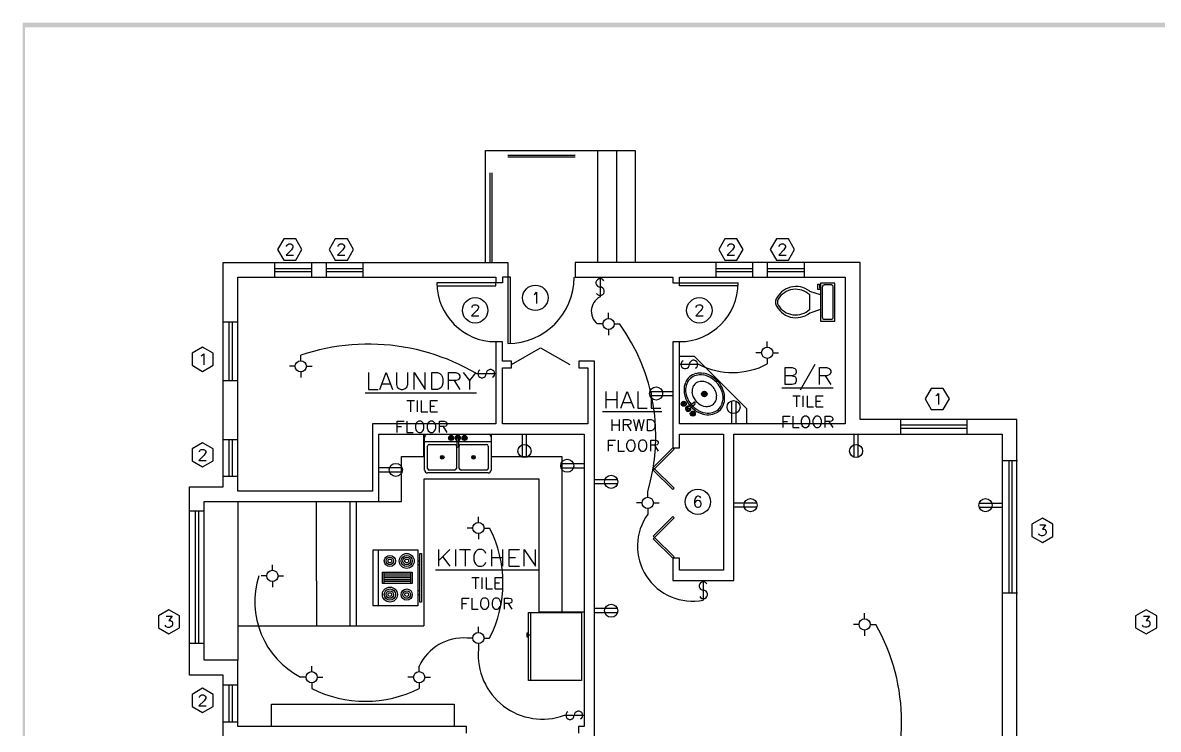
# Paper-space layout 'ISO A1' of a CAD drawing. Extents: x 0 to 817, y 0 to 553.
# Drawn here: x 0 to 308.7, y 360.5 to 552.6 of the extents above; entities that cross this region are included whole.
import ezdxf
from ezdxf.xclip import XClip

# ---------------------------------------------------------------- set-up
doc = ezdxf.new("R2010")
doc.units = 0
doc.header["$XCLIPFRAME"] = 0
for name, color, linetype in [('Appliances', 7, 'Continuous'), ('BDRTXT', 7, 'Continuous'), ('Cabinetry', 7, 'Continuous'), ('DB - Windows', 7, 'Continuous'), ('Deck', 7, 'Continuous'), ('Doors', 7, 'Continuous'), ('Lighting', 7, 'Continuous'), ('Power', 7, 'Continuous'), ('Stairs', 7, 'Continuous'), ('Text', 7, 'Continuous'), ('Walls', 7, 'Continuous')]:
    doc.layers.add(name, color=color, linetype=linetype)

# ---------------------------------------------------------------- blocks, each defined once
blk = doc.blocks.new('Viewport4')
at = {"color": 18, "linetype": 'Continuous', "lineweight": 25, "true_color": 0x000000}
blk.add_line((152.59, 361.22), (152.59, 361.22), dxfattribs=at)
at = {"layer": 'Appliances', "color": 6, "linetype": 'Continuous', "lineweight": 25, "true_color": 0xff00ff}
for p, q in [((170.46, 452.36), (176.72, 452.36)), ((170.46, 451.22), (176.72, 451.22)), ((192.66, 449.76), (192.66, 443.52)), ((193.81, 449.76), (193.81, 443.52)), ((135.83, 434.46), (135.83, 440.72)), ((136.97, 434.46), (136.97, 440.72)), ((225.96, 434.46), (225.96, 440.72)), ((227.1, 434.46), (227.1, 440.72)), ((146.33, 432.72), (152.59, 432.72)), ((103.08, 431.58), (96.84, 431.58)), ((103.08, 430.44), (96.84, 430.44)), ((146.33, 431.58), (152.59, 431.58)), ((161.63, 428.34), (155.39, 428.34)), ((161.63, 427.2), (155.39, 427.2)), ((199.52, 421.99), (193.28, 421.99)), ((199.52, 420.85), (193.28, 420.85)), ((260, 421.99), (266.26, 421.99)), ((260, 420.85), (266.26, 420.85)), ((161.63, 393.29), (155.39, 393.29)), ((161.63, 392.14), (155.39, 392.14))]:
    blk.add_line(p, q, dxfattribs=at)
for centre in [(172.15, 451.79), (193.23, 448.09), (136.4, 436.15), (226.53, 436.15), (101.41, 431.01), (148.02, 432.15), (159.96, 427.77), (197.85, 421.42), (261.69, 421.42), (159.96, 392.72)]:
    blk.add_circle(centre, 1.78, dxfattribs=at)
at = {"layer": 'BDRTXT', "color": 163, "linetype": 'Continuous', "lineweight": 25, "true_color": 0x5c8ab8}
for points in [[(112.59, 481.11), (128.59, 481.11), (128.59, 481.87), (112.59, 481.87)], [(132.63, 465.4), (132.63, 483.4), (131.89, 483.4), (131.89, 465.38)], [(194.48, 481.11), (178.5, 481.11), (178.5, 481.87), (194.5, 481.87)], [(177.08, 436.64), (171.77, 431.35), (171.41, 431.71), (176.72, 437), (177.08, 436.64)], [(177.08, 426.03), (176.72, 425.69), (171.41, 430.99), (171.77, 431.35), (177.08, 426.03)], [(177.08, 417.97), (171.77, 412.65), (171.41, 413.01), (176.72, 418.31), (177.08, 417.97)], [(177.08, 407.36), (176.72, 407), (171.41, 412.3), (171.77, 412.65), (177.08, 407.36)]]:
    blk.add_lwpolyline(points, dxfattribs=at)
at = {"layer": 'BDRTXT', "color": 18, "linetype": 'Continuous', "lineweight": 25, "true_color": 0x000000}
for points in [[(138.98, 478.74), (139.28, 478.87), (139.7, 479.31), (139.7, 476.3)], [(122.13, 475.2), (122.13, 475.33), (122.28, 475.63), (122.41, 475.78), (122.71, 475.9), (123.28, 475.9), (123.55, 475.78), (123.7, 475.63), (123.85, 475.33), (123.85, 475.06), (123.7, 474.76), (123.43, 474.34), (121.99, 472.92), (124, 472.92)], [(183.07, 475.2), (183.07, 475.33), (183.22, 475.63), (183.35, 475.78), (183.65, 475.9), (184.22, 475.9), (184.49, 475.78), (184.64, 475.63), (184.79, 475.33), (184.79, 475.06), (184.64, 474.76), (184.37, 474.34), (182.93, 472.92), (184.94, 472.92)], [(184.3, 423.43), (184.18, 423.73), (183.73, 423.85), (183.46, 423.85), (183.03, 423.73), (182.74, 423.28), (182.59, 422.58), (182.59, 421.86), (182.74, 421.29), (183.03, 420.99), (183.46, 420.87), (183.6, 420.87), (184.03, 420.99), (184.3, 421.29), (184.45, 421.71), (184.45, 421.86), (184.3, 422.29), (184.03, 422.58), (183.6, 422.71), (183.46, 422.71), (183.03, 422.58), (182.74, 422.29), (182.59, 421.86)]]:
    blk.add_lwpolyline(points, dxfattribs=at)
at = {"layer": 'BDRTXT', "color": 163, "linetype": 'Continuous', "lineweight": 25, "true_color": 0x5c8ab8}
for centre in [(139.34, 477.81), (122.98, 474.4), (183.92, 474.4), (183.52, 422.35)]:
    blk.add_circle(centre, 3.45, dxfattribs=at)
for centre, radius, start, end in [((128.59, 481.87), 15.98, 180, 270), ((131.89, 483.4), 17.99, 270, 0), ((178.5, 481.87), 15.98, 270, 0)]:
    blk.add_arc(centre, radius, start, end, dxfattribs=at)
at = {"layer": 'Cabinetry', "color": 93, "linetype": 'Continuous', "lineweight": 25, "true_color": 0x5cb85c}
for p, q in [((58.46, 422.43), (58.46, 379.25)), ((79.82, 400.84), (79.82, 422.43)), ((88.97, 388.65), (88.97, 422.43)), ((90.74, 388.65), (90.74, 422.43)), ((79.82, 400.84), (79.82, 388.65)), ((140.4, 392.46), (140.4, 397.03)), ((140.4, 392.46), (152.59, 392.46)), ((88.97, 388.65), (90.74, 388.65)), ((90.74, 388.65), (109.03, 388.65))]:
    blk.add_line(p, q, dxfattribs=at)
for points in [[(196.79, 443.52), (196.79, 447.58), (182.57, 461.81), (178.5, 461.81)], [(96.84, 422.43), (102.94, 422.43), (102.94, 434.63), (109.03, 434.63), (109.03, 440.72)], [(127.32, 440.72), (127.32, 434.63), (146.5, 434.63), (146.5, 392.46)], [(140.4, 392.46), (140.4, 428.53), (109.03, 428.53), (109.03, 388.65)], [(58.46, 388.65), (79.82, 388.65), (88.97, 388.65)]]:
    blk.add_lwpolyline(points, dxfattribs=at)
at = {"layer": 'DB - Windows', "color": 1, "linetype": 'Continuous', "lineweight": 25, "true_color": 0xff0000}
for p, q in [((156.95, 483.4), (156.95, 478.06)), ((159.24, 472.22), (159.24, 473.74)), ((157.72, 470.7), (156.19, 470.7)), ((160.76, 470.7), (162.29, 470.7)), ((159.24, 469.17), (159.24, 467.65)), ((202.36, 464.39), (202.36, 465.91)), ((75.59, 460.7), (75.59, 462.23)), ((200.83, 462.86), (199.31, 462.86)), ((202.36, 461.34), (202.36, 459.82)), ((203.88, 462.86), (205.41, 462.86)), ((74.06, 459.18), (72.54, 459.18)), ((75.59, 457.66), (75.59, 456.13)), ((77.11, 459.18), (78.64, 459.18)), ((123.34, 457.19), (128.67, 457.19)), ((183.88, 459.69), (178.54, 459.69)), ((169.91, 423.58), (169.91, 425.1)), ((168.38, 422.05), (166.86, 422.05)), ((169.91, 420.53), (169.91, 419.01)), ((171.43, 422.05), (172.96, 422.05)), ((123.87, 416.74), (123.87, 418.26)), ((122.35, 415.22), (120.82, 415.22)), ((123.87, 413.69), (123.87, 412.17)), ((125.39, 415.22), (126.92, 415.22)), ((67.88, 403.72), (67.88, 405.25)), ((66.36, 402.2), (64.83, 402.2)), ((69.41, 402.2), (70.93, 402.2)), ((67.88, 400.67), (67.88, 399.15)), ((185, 400.97), (185, 395.64)), ((228.84, 390.51), (228.84, 392.04)), ((227.31, 388.99), (225.79, 388.99)), ((230.36, 388.99), (231.89, 388.99)), ((123.87, 386.83), (123.87, 388.36)), ((228.84, 387.47), (228.84, 385.94)), ((122.35, 385.31), (120.82, 385.31)), ((123.87, 383.78), (123.87, 382.26)), ((125.39, 385.31), (126.92, 385.31)), ((78.55, 376.16), (78.55, 377.69)), ((107.76, 376.16), (107.76, 377.69)), ((77.03, 374.64), (75.5, 374.64)), ((80.08, 374.64), (81.6, 374.64)), ((106.24, 374.64), (104.71, 374.64)), ((109.29, 374.64), (110.81, 374.64)), ((78.55, 373.11), (78.55, 371.59)), ((107.76, 373.11), (107.76, 371.59)), ((147.26, 364.29), (152.59, 364.29))]:
    blk.add_line(p, q, dxfattribs=at)
for points in [[(156.95, 478.06), (156.45, 477.77), (156, 477.38), (155.6, 476.96), (155.24, 476.5), (154.96, 475.99), (154.75, 475.44), (154.63, 474.87), (154.56, 474.29), (154.58, 473.7), (154.67, 473.13), (154.84, 472.58), (155.07, 472.03), (155.39, 471.54), (155.77, 471.1), (156.19, 470.7)], [(123.34, 457.19), (121.82, 458.06), (120.25, 458.88), (118.66, 459.67), (117.05, 460.39), (115.42, 461.09), (113.77, 461.7), (112.1, 462.29), (110.41, 462.82), (108.71, 463.29), (107, 463.73), (105.26, 464.09), (103.53, 464.41), (101.77, 464.68), (100.01, 464.9), (98.26, 465.04), (96.5, 465.15), (94.72, 465.21), (92.97, 465.21), (91.19, 465.15), (89.43, 465.04), (87.67, 464.87), (85.92, 464.66), (84.16, 464.39), (82.42, 464.05), (80.71, 463.69), (79, 463.24), (77.28, 462.76), (75.61, 462.23)]]:
    blk.add_lwpolyline(points, dxfattribs=at)
for centre in [(159.24, 470.7), (202.36, 462.86), (75.59, 459.18), (169.91, 422.05), (123.87, 415.22), (67.88, 402.2), (228.84, 388.99), (123.87, 385.31), (78.55, 374.64), (107.76, 374.64)]:
    blk.add_circle(centre, 1.52, dxfattribs=at)
for centre, radius, start, end in [((156.95, 481.87), 1.14, 30.0037, 270), ((156.95, 479.59), 1.14, 209.9982, 90), ((119.81, 440.15), 52.3, 343.2733, 35.7056), ((180.07, 459.69), 1.14, 119.9982, 0), ((182.35, 459.69), 1.14, 300.0037, 180), ((124.86, 457.19), 1.14, 119.9982, 0), ((127.15, 457.19), 1.14, 299.9982, 180), ((193, 477.55), 20.05, 242.9681, 297.8174), ((182.04, 410.28), 14.94, 144.3054, 281.4038), ((97.71, 400.27), 32.81, 332.8912, 27.1088), ((86.32, 395.21), 23.22, 162.4493, 242.265), ((185, 399.45), 1.14, 30.0037, 270), ((185, 397.16), 1.14, 209.9982, 90), ((185.3, 362.49), 53.6, 330.3644, 29.6356), ((119.85, 371.97), 13.36, 85.8417, 154.6875), ((141.29, 380.73), 17.48, 174.9408, 289.9567), ((93.16, 400.48), 32.36, 243.1824, 296.8176), ((148.78, 364.29), 1.14, 119.9982, 0), ((151.07, 364.29), 1.14, 299.9982, 180)]:
    blk.add_arc(centre, radius, start, end, dxfattribs=at)
at = {"layer": 'Deck', "color": 4, "linetype": 'Continuous', "lineweight": 25, "true_color": 0x00ffff}
for p, q in [((125.8, 487.4), (125.8, 517.88)), ((125.8, 517.88), (166.44, 517.88)), ((131.89, 516.61), (150.18, 516.61)), ((131.89, 516.1), (150.18, 516.1)), ((156.28, 517.88), (156.28, 487.4)), ((161.36, 517.88), (161.36, 487.4)), ((166.44, 517.88), (166.44, 487.4)), ((127.07, 487.4), (127.07, 511.78)), ((127.57, 487.4), (127.57, 511.78))]:
    blk.add_line(p, q, dxfattribs=at)
at = {"layer": 'Doors', "color": 5, "linetype": 'Continuous', "lineweight": 25, "true_color": 0x0000ff}
for p, q in [((68.48, 487.4), (68.48, 483.4)), ((68.48, 485.81), (78.47, 485.81)), ((68.48, 484.98), (78.47, 484.98)), ((78.47, 487.4), (78.47, 483.4)), ((82.47, 487.4), (82.47, 483.4)), ((82.47, 485.81), (92.48, 485.81)), ((82.47, 484.98), (92.48, 484.98)), ((92.48, 487.4), (92.48, 483.4)), ((188.37, 487.4), (188.37, 483.4)), ((188.37, 485.81), (198.38, 485.81)), ((188.37, 484.98), (198.38, 484.98)), ((198.38, 487.4), (198.38, 483.4)), ((202.38, 487.4), (202.38, 483.4)), ((202.38, 485.81), (212.37, 485.81)), ((202.38, 484.98), (212.37, 484.98)), ((212.37, 487.4), (212.37, 483.4)), ((58.46, 471.22), (54.48, 471.22)), ((56.05, 471.22), (56.05, 455.22)), ((56.9, 471.22), (56.9, 455.22)), ((58.46, 455.22), (54.48, 455.22)), ((238.7, 440.72), (238.7, 444.72)), ((256.71, 440.72), (256.71, 444.72)), ((256.71, 443.14), (238.7, 443.14)), ((256.71, 442.31), (238.7, 442.31)), ((58.46, 439.22), (54.48, 439.22)), ((56.05, 439.22), (56.05, 429.23)), ((56.9, 439.22), (56.9, 429.23)), ((270.43, 433.5), (266.43, 433.5)), ((268.02, 433.5), (268.02, 397.52)), ((268.84, 433.5), (268.84, 397.52)), ((58.46, 429.23), (54.48, 429.23)), ((49.32, 419.83), (45.34, 419.83)), ((46.91, 419.83), (46.91, 383.85)), ((47.75, 419.83), (47.75, 383.85)), ((270.43, 397.52), (266.43, 397.52)), ((49.32, 383.85), (45.34, 383.85)), ((58.46, 372.46), (54.48, 372.46)), ((56.05, 372.46), (56.05, 362.45)), ((56.9, 372.46), (56.9, 362.45)), ((58.46, 362.45), (54.48, 362.45))]:
    blk.add_line(p, q, dxfattribs=at)
for points in [[(70.95, 493.81), (69.3, 490.95), (70.95, 488.09), (74.25, 488.09), (75.91, 490.95), (74.25, 493.81), (70.95, 493.81)], [(84.94, 493.81), (83.29, 490.95), (84.94, 488.09), (88.25, 488.09), (89.9, 490.95), (88.25, 493.81), (84.94, 493.81)], [(190.84, 493.81), (189.19, 490.95), (190.84, 488.09), (194.14, 488.09), (195.8, 490.95), (194.14, 493.81), (190.84, 493.81)], [(204.86, 493.81), (203.2, 490.95), (204.86, 488.09), (208.16, 488.09), (209.79, 490.95), (208.16, 493.81), (204.86, 493.81)], [(51.73, 462.76), (48.87, 464.41), (46.02, 462.76), (46.02, 459.46), (48.87, 457.8), (51.73, 459.46), (51.73, 462.76)], [(250.24, 447.45), (251.89, 450.31), (250.24, 453.17), (246.94, 453.17), (245.28, 450.31), (246.94, 447.45), (250.24, 447.45)], [(51.73, 436.74), (48.87, 438.39), (46.02, 436.74), (46.02, 433.44), (48.87, 431.81), (51.73, 433.44), (51.73, 436.74)], [(280.04, 416.23), (277.18, 417.88), (274.33, 416.23), (274.33, 412.93), (277.18, 411.28), (280.04, 412.93), (280.04, 416.23)], [(42.59, 391.36), (39.73, 393.01), (36.87, 391.36), (36.87, 388.06), (39.73, 386.41), (42.59, 388.06), (42.59, 391.36)], [(51.73, 369.98), (48.87, 371.63), (46.02, 369.98), (46.02, 366.68), (48.87, 365.03), (51.73, 366.68), (51.73, 369.98)]]:
    blk.add_lwpolyline(points, dxfattribs=at)
at = {"layer": 'Doors', "color": 18, "linetype": 'Continuous', "lineweight": 25, "true_color": 0x000000}
for points in [[(71.74, 491.74), (71.74, 491.88), (71.88, 492.16), (72.03, 492.31), (72.31, 492.46), (72.88, 492.46), (73.17, 492.31), (73.32, 492.16), (73.45, 491.88), (73.45, 491.59), (73.32, 491.31), (73.03, 490.89), (71.61, 489.45), (73.6, 489.45)], [(85.75, 491.74), (85.75, 491.88), (85.88, 492.16), (86.02, 492.31), (86.32, 492.46), (86.89, 492.46), (87.17, 492.31), (87.31, 492.16), (87.46, 491.88), (87.46, 491.59), (87.31, 491.31), (87.02, 490.89), (85.6, 489.45), (87.59, 489.45)], [(191.65, 491.74), (191.65, 491.88), (191.77, 492.16), (191.92, 492.31), (192.22, 492.46), (192.79, 492.46), (193.07, 492.31), (193.21, 492.16), (193.36, 491.88), (193.36, 491.59), (193.21, 491.31), (192.92, 490.89), (191.5, 489.45), (193.49, 489.45)], [(205.64, 491.74), (205.64, 491.88), (205.79, 492.16), (205.93, 492.31), (206.21, 492.46), (206.78, 492.46), (207.08, 492.31), (207.2, 492.16), (207.35, 491.88), (207.35, 491.59), (207.2, 491.31), (206.93, 490.89), (205.49, 489.45), (207.5, 489.45)], [(48.54, 462.04), (48.81, 462.17), (49.23, 462.61), (49.23, 459.6)], [(248.23, 451.24), (248.52, 451.37), (248.95, 451.81), (248.95, 448.81)], [(48.03, 435.9), (48.03, 436.02), (48.18, 436.32), (48.3, 436.45), (48.6, 436.6), (49.17, 436.6), (49.45, 436.45), (49.59, 436.32), (49.74, 436.02), (49.74, 435.75), (49.59, 435.45), (49.32, 435.03), (47.88, 433.61), (49.89, 433.61)], [(276.46, 416.08), (278.03, 416.08), (277.18, 414.94), (277.61, 414.94), (277.9, 414.79), (278.03, 414.64), (278.18, 414.22), (278.18, 413.95), (278.03, 413.5), (277.75, 413.23), (277.33, 413.08), (276.89, 413.08), (276.46, 413.23), (276.32, 413.37), (276.19, 413.65)], [(39.03, 391.21), (40.6, 391.21), (39.73, 390.07), (40.18, 390.07), (40.45, 389.92), (40.6, 389.79), (40.75, 389.35), (40.75, 389.07), (40.6, 388.65), (40.3, 388.36), (39.88, 388.21), (39.46, 388.21), (39.03, 388.36), (38.88, 388.5), (38.74, 388.78)], [(48.03, 369.11), (48.03, 369.26), (48.18, 369.54), (48.3, 369.69), (48.6, 369.83), (49.17, 369.83), (49.45, 369.69), (49.59, 369.54), (49.74, 369.26), (49.74, 368.97), (49.59, 368.69), (49.32, 368.27), (47.88, 366.83), (49.89, 366.83)]]:
    blk.add_lwpolyline(points, dxfattribs=at)
at = {"layer": 'Lighting', "color": 1, "linetype": 'Continuous', "lineweight": 25, "true_color": 0xff0000}
for points in [[(132.84, 459.65), (140.76, 464.22), (148.68, 459.65)], [(67.63, 361.22), (67.63, 367.31), (117.29, 367.31), (117.29, 361.22)]]:
    blk.add_lwpolyline(points, dxfattribs=at)
at = {"layer": 'Power', "color": 3, "linetype": 'Continuous', "lineweight": 25, "true_color": 0x00ff00}
for p, q in [((216.12, 480.07), (216.12, 481.53)), ((216.86, 478.59), (213.91, 479.56)), ((213.91, 474.65), (213.91, 478.59)), ((216.86, 480.07), (216.12, 480.07)), ((217.34, 480.79), (217.34, 472.45)), ((219.8, 481.3), (217.85, 481.3)), ((220.31, 472.45), (220.31, 480.79)), ((216.86, 474.65), (213.91, 473.68)), ((217.85, 471.97), (219.8, 471.97)), ((184.92, 451.33), (185.64, 452.03)), ((185.61, 451.31), (184.94, 452.05)), ((179.45, 448.87), (179.35, 448.79)), ((179.45, 449.13), (179.37, 449.23)), ((179.54, 448.79), (179.43, 448.68)), ((179.54, 449.21), (179.45, 449.32)), ((179.79, 449.19), (179.9, 449.3)), ((179.79, 448.77), (179.88, 448.66)), ((179.88, 449.1), (179.98, 449.19)), ((179.88, 448.85), (179.96, 448.77)), ((182.4, 449.38), (181.04, 448.13)), ((181.4, 447.77), (182.74, 449)), ((181.93, 446.21), (181.83, 446.12)), ((181.93, 446.46), (181.85, 446.56)), ((182.02, 446.12), (181.91, 446.01)), ((182.02, 446.54), (181.93, 446.65)), ((182.27, 446.54), (182.38, 446.63)), ((182.27, 446.1), (182.35, 446.01)), ((182.35, 446.44), (182.46, 446.54)), ((182.35, 446.18), (182.44, 446.1)), ((109.24, 430.94), (109.24, 439.96)), ((109.24, 438.71), (127.32, 438.71)), ((110.01, 440.72), (126.56, 440.72)), ((116.23, 439.77), (116.08, 439.77)), ((116.23, 439.64), (116.08, 439.64)), ((116.4, 439.96), (116.4, 440.09)), ((116.4, 439.47), (116.4, 439.35)), ((116.53, 439.96), (116.53, 440.09)), ((116.53, 439.47), (116.53, 439.35)), ((116.69, 439.77), (116.84, 439.77)), ((116.69, 439.64), (116.84, 439.64)), ((118.03, 439.28), (118.03, 437.46)), ((118.54, 437.46), (118.54, 439.28)), ((119.85, 439.77), (119.72, 439.77)), ((119.87, 439.64), (119.72, 439.64)), ((120.04, 439.96), (120.04, 440.09)), ((120.04, 439.47), (120.04, 439.35)), ((120.17, 439.96), (120.17, 440.09)), ((120.17, 439.47), (120.17, 439.35)), ((120.34, 439.77), (120.48, 439.77)), ((120.34, 439.64), (120.48, 439.64)), ((127.32, 439.96), (127.32, 430.94)), ((110.01, 431.43), (110.01, 437.46)), ((110.51, 437.95), (117.39, 437.95)), ((117.9, 437.46), (117.9, 431.43)), ((118.66, 431.43), (118.66, 437.46)), ((119.15, 437.95), (126.05, 437.95)), ((126.56, 437.46), (126.56, 431.43)), ((126.56, 430.18), (110.01, 430.18)), ((117.39, 430.94), (110.51, 430.94)), ((126.05, 430.94), (119.15, 430.94)), ((96.75, 394.07), (96.75, 409.31)), ((107.42, 406.26), (107.93, 406.26)), ((107.93, 405.25), (107.42, 405.25)), ((98.28, 400.17), (98.28, 403.21)), ((105.39, 402.71), (98.28, 402.71)), ((98.28, 402.2), (105.39, 402.2)), ((105.39, 401.69), (98.28, 401.69)), ((105.39, 403.21), (105.39, 400.17)), ((98.28, 401.18), (105.39, 401.18)), ((105.39, 400.67), (98.28, 400.67)), ((107.93, 398.13), (107.42, 398.13)), ((107.42, 397.12), (107.93, 397.12)), ((138.03, 392.27), (138.03, 373.77)), ((138.03, 386.11), (136.99, 386.11))]:
    blk.add_line(p, q, dxfattribs=at)
for points in [[(216.12, 481.53), (216.62, 481.53), (216.62, 480.56), (216.86, 480.56)], [(216.86, 471.48), (220.79, 471.48), (220.79, 481.79), (216.86, 481.79), (216.86, 471.48)], [(182.95, 457.19), (182.48, 457.04), (182.06, 456.85), (181.64, 456.6), (181.25, 456.3)], [(186.93, 456.15), (186.31, 456.45), (185.66, 456.68), (185, 456.83)], [(187.18, 456.51), (186.52, 456.85), (185.83, 457.11), (185.11, 457.28)], [(183.03, 456.7), (182.61, 456.56), (182.21, 456.37), (181.85, 456.13), (181.49, 455.86)], [(183.79, 454.99), (183.43, 454.86), (183.1, 454.67), (182.78, 454.44)], [(186.38, 454.61), (185.97, 454.82), (185.53, 454.97), (185.11, 455.05)], [(187.5, 453.72), (187.16, 454.06), (186.76, 454.35), (186.36, 454.63)], [(188.66, 454.74), (188.13, 455.26), (187.56, 455.73), (186.93, 456.13)], [(189.06, 454.97), (188.49, 455.54), (187.88, 456.07), (187.2, 456.51)], [(179.75, 452.62), (179.81, 451.88), (179.98, 451.16), (180.22, 450.46)], [(180.17, 452.47), (180.26, 451.79), (180.41, 451.12), (180.66, 450.48)], [(181.91, 452.17), (181.97, 451.73), (182.08, 451.31), (182.23, 450.88)], [(182.25, 450.88), (182.48, 450.44), (182.74, 450.02), (183.05, 449.63), (183.39, 449.3), (183.79, 449), (184.2, 448.72), (184.6, 448.51), (185.04, 448.36), (185.47, 448.28)], [(188.64, 451.18), (188.58, 451.62), (188.47, 452.05), (188.32, 452.47)], [(188.41, 449.89), (188.54, 450.29), (188.6, 450.73), (188.62, 451.16)], [(190.38, 450.86), (190.29, 451.54), (190.14, 452.22), (189.89, 452.85)], [(190.06, 448.94), (190.25, 449.57), (190.36, 450.23), (190.38, 450.88)], [(190.42, 448.62), (190.59, 449.15), (190.72, 449.66), (190.78, 450.21), (190.8, 450.73), (190.74, 451.48), (190.57, 452.2), (190.33, 452.89)], [(180.2, 450.44), (180.56, 449.7), (180.98, 449.02), (181.49, 448.36), (182.06, 447.79), (182.67, 447.26), (183.35, 446.82)], [(180.66, 450.5), (181, 449.82), (181.4, 449.21), (181.89, 448.62), (182.42, 448.09), (182.99, 447.62), (183.62, 447.22)], [(186.78, 448.36), (187.14, 448.49), (187.48, 448.68), (187.79, 448.91)], [(183.37, 446.84), (184.03, 446.5), (184.73, 446.25), (185.45, 446.08)], [(183.62, 447.2), (184.24, 446.9), (184.89, 446.67), (185.55, 446.52)], [(187.54, 446.63), (187.96, 446.78), (188.37, 446.97), (188.73, 447.2), (189.09, 447.48)], [(187.6, 446.16), (188.07, 446.31), (188.49, 446.5), (188.92, 446.76), (189.3, 447.05)], [(107.42, 394.07), (95.23, 394.07), (95.23, 409.31), (107.42, 409.31), (107.42, 394.07)], [(108.44, 395.09), (107.93, 395.09), (107.93, 408.29), (108.44, 408.29), (108.44, 395.09)], [(105.9, 400.17), (97.77, 400.17), (97.77, 403.21), (105.9, 403.21), (105.9, 400.17)], [(137.52, 392.27), (151.9, 392.27), (151.9, 373.77), (137.52, 373.77), (137.52, 392.27)], [(137.52, 386.62), (136.99, 386.62), (136.99, 385.6), (137.52, 385.6)]]:
    blk.add_lwpolyline(points, dxfattribs=at)
for centre, radius in [((185.28, 451.67), 0.741), ((185.28, 451.67), 0.487), ((179.67, 449), 0.677), ((179.31, 448.64), 0.127), ((179.33, 449.36), 0.127), ((179.67, 449), 0.233), ((180.01, 448.62), 0.127), ((180.03, 449.34), 0.127), ((180.89, 447.67), 0.233), ((182.14, 446.33), 0.677), ((181.78, 445.99), 0.127), ((181.8, 446.69), 0.127), ((182.14, 446.33), 0.233), ((182.48, 445.95), 0.127), ((182.5, 446.67), 0.127), ((116.46, 439.71), 0.677), ((115.95, 439.71), 0.127), ((116.46, 439.71), 0.233), ((116.46, 440.21), 0.127), ((116.46, 439.22), 0.127), ((116.97, 439.71), 0.127), ((118.28, 439.71), 0.233), ((120.1, 439.71), 0.677), ((119.59, 439.71), 0.127), ((120.1, 439.71), 0.233), ((120.1, 440.21), 0.127), ((120.1, 439.22), 0.127), ((120.61, 439.71), 0.127), ((114.03, 434.46), 0.487), ((114.03, 434.46), 0.233), ((122.54, 434.46), 0.487), ((122.54, 434.46), 0.233), ((99.8, 406.26), 1.52), ((104.38, 406.26), 2.03), ((104.38, 406.26), 1.52), ((99.8, 406.26), 1.02), ((99.8, 406.26), 0.508), ((104.38, 406.26), 1.02), ((104.38, 406.26), 0.508), ((99.8, 397.12), 2.03), ((99.8, 397.12), 1.52), ((104.38, 397.12), 1.52), ((99.8, 397.12), 1.02), ((99.8, 397.12), 0.508), ((104.38, 397.12), 1.02), ((104.38, 397.12), 0.508)]:
    blk.add_circle(centre, radius, dxfattribs=at)
for centre, radius, start, end in [((210.19, 474.91), 5.97, 51.4709, 157.9724), ((210.08, 474.57), 5.55, 46.3678, 148.9471), ((217.79, 480.86), 0.423, 81.8701, 188.1299), ((219.86, 480.86), 0.423, 351.8756, 98.1299), ((206.55, 476.62), 1.95, 164.8608, 195.1392), ((210.19, 478.36), 5.97, 202.0276, 308.5291), ((207.1, 476.62), 1.95, 155.7312, 204.2688), ((210.08, 478.7), 5.55, 211.0529, 313.6322), ((217.79, 472.39), 0.423, 171.8701, 278.1299), ((219.86, 472.39), 0.423, 261.8701, 8.1299), ((184.24, 452.13), 5.21, 80.3595, 104.2163), ((184.26, 452.09), 4.78, 81.123, 105.0293), ((184.96, 452.77), 5.21, 157.89, 181.7468), ((183.96, 453.19), 4.13, 131.0504, 157.8845), ((184.96, 452.72), 4.78, 159.1534, 183.0597), ((184.01, 453.08), 3.75, 132.0886, 159.1479), ((184.45, 452.6), 2.48, 132.2534, 159.2358), ((184.62, 451.94), 3.13, 81.3867, 105.271), ((183.52, 450.08), 6.94, 23.5217, 42.0886), ((183.43, 450.06), 7.47, 22.3187, 41.0504), ((185.06, 452.36), 3.13, 159.2413, 183.1311), ((184.13, 450.65), 4.55, 23.6316, 42.2534), ((179.67, 449), 0.487, 149.1339, 206.8066), ((179.67, 449), 0.487, 239.0186, 296.9824), ((179.67, 449), 0.487, 58.1342, 117.1033), ((179.67, 449), 0.487, 329.3372, 26.9769), ((180.89, 447.67), 0.741, 62.5452, 23.2581), ((180.89, 447.67), 0.487, 73.2404, 12.6508), ((182.57, 449.19), 0.233, 312.8961, 132.8961), ((185.93, 451.41), 3.13, 261.3867, 285.271), ((186.12, 450.76), 2.48, 312.2534, 339.2358), ((186.57, 450.25), 3.75, 312.0886, 339.1479), ((186.59, 450.16), 4.13, 311.0504, 337.8845), ((182.14, 446.33), 0.487, 149.3427, 206.9824), ((182.14, 446.33), 0.487, 238.1342, 297.1033), ((182.14, 446.33), 0.487, 59.0186, 116.9824), ((182.14, 446.33), 0.487, 329.1284, 26.8011), ((186.33, 451.22), 5.21, 260.3595, 284.2163), ((186.29, 451.26), 4.78, 261.123, 285.0293), ((110.01, 439.96), 0.741, 90, 180), ((116.46, 439.71), 0.487, 105.238, 164.2072), ((116.46, 439.71), 0.487, 196.2323, 253.905), ((116.46, 439.71), 0.487, 16.4465, 74.0863), ((116.46, 439.71), 0.487, 286.1224, 344.0863), ((118.28, 439.71), 0.741, 289.649, 250.3619), ((118.28, 439.71), 0.487, 300.3442, 239.7546), ((120.1, 439.71), 0.487, 106.1224, 164.0863), ((120.1, 439.71), 0.487, 196.441, 254.0808), ((120.1, 439.71), 0.487, 285.238, 344.2072), ((120.1, 439.71), 0.487, 16.2378, 73.9105), ((126.56, 439.96), 0.741, 0.0055, 90), ((110.51, 437.46), 0.487, 90, 180), ((117.39, 437.46), 0.487, 0.0055, 90), ((118.28, 437.46), 0.233, 180, 0), ((119.15, 437.46), 0.487, 90, 180), ((126.05, 437.46), 0.487, 0.0055, 90), ((110.01, 430.94), 0.741, 180, 270), ((110.51, 431.43), 0.487, 180, 270), ((117.39, 431.43), 0.487, 270, 0), ((119.15, 431.43), 0.487, 180, 270), ((126.05, 431.43), 0.487, 270, 0), ((126.56, 430.94), 0.741, 270, 0)]:
    blk.add_arc(centre, radius, start, end, dxfattribs=at)
at = {"layer": 'Text', "color": 18, "linetype": 'Continuous', "lineweight": 25, "true_color": 0x000000}
for p, q in [((123.15, 457.47), (121.41, 455.29)), ((215.29, 459.69), (211.37, 452.72)), ((97.69, 454.42), (99.87, 454.42)), ((117.29, 455.29), (118.81, 452.89)), ((218.11, 456.64), (219.63, 454.25)), ((93.11, 451.98), (123.38, 451.98)), ((158.46, 452.34), (158.46, 447.77)), ((161.51, 452.34), (161.51, 447.77)), ((206.36, 453.34), (220.29, 453.34)), ((209.3, 451.2), (211.33, 451.2)), ((210.32, 451.2), (210.32, 448.15)), ((212.05, 451.2), (212.05, 448.15)), ((104.44, 449.85), (106.47, 449.85)), ((105.45, 449.85), (105.45, 446.8)), ((107.19, 449.85), (107.19, 446.8)), ((110.83, 448.39), (111.97, 448.39)), ((158.46, 450.16), (161.51, 450.16)), ((163.24, 449.3), (165.42, 449.3)), ((215.69, 449.74), (216.84, 449.74)), ((215.69, 448.15), (217.58, 448.15)), ((110.83, 446.8), (112.71, 446.8)), ((157.59, 446.86), (173.7, 446.86)), ((160.09, 444.72), (160.09, 441.68)), ((162.12, 444.72), (162.12, 441.68)), ((101.81, 442.8), (102.98, 442.8)), ((114.3, 442.8), (115.32, 441.21)), ((160.09, 443.28), (162.12, 443.28)), ((164.3, 443.28), (165.32, 441.68)), ((206.68, 444.15), (207.84, 444.15)), ((219.16, 444.15), (220.18, 442.56)), ((159.22, 437.7), (160.38, 437.7)), ((171.71, 437.7), (172.72, 436.09)), ((113.05, 409.37), (113.05, 404.8)), ((116.1, 409.37), (113.05, 406.33)), ((117.63, 409.37), (117.63, 404.8)), ((118.71, 409.37), (121.75, 409.37)), ((120.23, 409.37), (120.23, 404.8)), ((127.4, 409.37), (127.4, 404.8)), ((130.45, 409.37), (130.45, 404.8)), ((114.13, 407.43), (116.1, 404.8)), ((127.4, 407.19), (130.45, 407.19)), ((132.21, 407.19), (133.95, 407.19)), ((132.21, 404.8), (135.03, 404.8)), ((112.16, 403.89), (140.25, 403.89)), ((122.07, 401.75), (124.1, 401.75)), ((123.09, 401.75), (123.09, 398.71)), ((124.84, 401.75), (124.84, 398.71)), ((128.46, 400.31), (129.63, 400.31)), ((128.46, 398.71), (130.35, 398.71)), ((119.47, 394.73), (120.63, 394.73)), ((131.96, 394.73), (132.97, 393.12))]:
    blk.add_line(p, q, dxfattribs=at)
for points in [[(93.98, 457.47), (93.98, 452.89), (96.61, 452.89)], [(97.03, 452.89), (98.77, 457.47), (100.52, 452.89)], [(101.6, 457.47), (101.6, 454.21), (101.81, 453.55), (102.26, 453.11), (102.91, 452.89), (103.34, 452.89), (103.99, 453.11), (104.44, 453.55), (104.65, 454.21), (104.65, 457.47)], [(106.39, 452.89), (106.39, 457.47), (109.43, 452.89), (109.43, 457.47)], [(111.19, 452.89), (111.19, 457.47), (112.71, 457.47), (113.37, 457.25), (113.79, 456.81), (114.01, 456.37), (114.24, 455.73), (114.24, 454.63), (114.01, 453.97), (113.79, 453.55), (113.37, 453.11), (112.71, 452.89), (111.19, 452.89)], [(115.76, 452.89), (115.76, 457.47), (117.71, 457.47), (118.37, 457.25), (118.58, 457.02), (118.81, 456.6), (118.81, 456.15), (118.58, 455.73), (118.37, 455.5), (117.71, 455.29), (115.76, 455.29)], [(119.68, 457.47), (121.41, 455.29), (121.41, 452.89)], [(209.19, 456.64), (209.85, 456.43), (210.06, 456.2), (210.27, 455.77), (210.27, 455.12), (210.06, 454.67), (209.85, 454.46), (209.19, 454.25), (207.23, 454.25), (207.23, 458.82), (209.19, 458.82), (209.85, 458.59), (210.06, 458.38), (210.27, 457.95), (210.27, 457.51), (210.06, 457.06), (209.85, 456.85), (209.19, 456.64), (207.23, 456.64)], [(216.58, 454.25), (216.58, 458.82), (218.55, 458.82), (219.21, 458.59), (219.42, 458.38), (219.63, 457.95), (219.63, 457.51), (219.42, 457.06), (219.21, 456.85), (218.55, 456.64), (216.58, 456.64)], [(162.58, 447.77), (164.34, 452.34), (166.08, 447.77)], [(167.16, 452.34), (167.16, 447.77), (169.78, 447.77)], [(170.86, 452.34), (170.86, 447.77), (173.49, 447.77)], [(213.22, 451.2), (213.22, 448.15), (214.95, 448.15)], [(215.69, 448.15), (215.69, 451.2), (217.58, 451.2)], [(108.35, 449.85), (108.35, 446.8), (110.09, 446.8)], [(110.83, 446.8), (110.83, 449.85), (112.71, 449.85)], [(163.28, 441.68), (163.28, 444.72), (164.6, 444.72), (165.02, 444.58), (165.17, 444.45), (165.32, 444.15), (165.32, 443.86), (165.17, 443.56), (165.02, 443.43), (164.6, 443.28), (163.28, 443.28)], [(166.03, 444.72), (166.78, 441.68), (167.5, 444.72), (168.22, 441.68), (168.93, 444.72)], [(169.82, 441.68), (169.82, 444.72), (170.84, 444.72), (171.26, 444.58), (171.56, 444.3), (171.71, 444), (171.86, 443.56), (171.86, 442.84), (171.71, 442.42), (171.56, 442.12), (171.26, 441.82), (170.84, 441.68), (169.82, 441.68)], [(206.68, 442.56), (206.68, 445.61), (208.58, 445.61)], [(209.3, 445.61), (209.3, 442.56), (211.04, 442.56)], [(212.5, 445.61), (212.2, 445.46), (211.9, 445.17), (211.76, 444.87), (211.63, 444.45), (211.63, 443.73), (211.76, 443.28), (211.9, 442.99), (212.2, 442.71), (212.5, 442.56), (213.07, 442.56), (213.36, 442.71), (213.66, 442.99), (213.79, 443.28), (213.94, 443.73), (213.94, 444.45), (213.79, 444.87), (213.66, 445.17), (213.36, 445.46), (213.07, 445.61), (212.5, 445.61)], [(215.69, 445.61), (215.4, 445.46), (215.1, 445.17), (214.95, 444.87), (214.8, 444.45), (214.8, 443.73), (214.95, 443.28), (215.1, 442.99), (215.4, 442.71), (215.69, 442.56), (216.26, 442.56), (216.56, 442.71), (216.84, 442.99), (216.98, 443.28), (217.13, 443.73), (217.13, 444.45), (216.98, 444.87), (216.84, 445.17), (216.56, 445.46), (216.26, 445.61), (215.69, 445.61)], [(218.15, 442.56), (218.15, 445.61), (219.46, 445.61), (219.88, 445.46), (220.03, 445.32), (220.18, 445.02), (220.18, 444.74), (220.03, 444.45), (219.88, 444.3), (219.46, 444.15), (218.15, 444.15)], [(101.81, 441.21), (101.81, 444.26), (103.72, 444.26)], [(104.44, 444.26), (104.44, 441.21), (106.17, 441.21)], [(107.63, 444.26), (107.34, 444.11), (107.04, 443.81), (106.89, 443.54), (106.77, 443.09), (106.77, 442.37), (106.89, 441.93), (107.04, 441.63), (107.34, 441.36), (107.63, 441.21), (108.21, 441.21), (108.5, 441.36), (108.8, 441.63), (108.93, 441.93), (109.07, 442.37), (109.07, 443.09), (108.93, 443.54), (108.8, 443.81), (108.5, 444.11), (108.21, 444.26), (107.63, 444.26)], [(110.83, 444.26), (110.53, 444.11), (110.24, 443.81), (110.09, 443.54), (109.94, 443.09), (109.94, 442.37), (110.09, 441.93), (110.24, 441.63), (110.53, 441.36), (110.83, 441.21), (111.4, 441.21), (111.7, 441.36), (111.97, 441.63), (112.12, 441.93), (112.27, 442.37), (112.27, 443.09), (112.12, 443.54), (111.97, 443.81), (111.7, 444.11), (111.4, 444.26), (110.83, 444.26)], [(113.29, 441.21), (113.29, 444.26), (114.6, 444.26), (115.02, 444.11), (115.17, 443.96), (115.32, 443.66), (115.32, 443.39), (115.17, 443.09), (115.02, 442.95), (114.6, 442.8), (113.29, 442.8)], [(159.22, 436.09), (159.22, 439.14), (161.1, 439.14)], [(161.82, 439.14), (161.82, 436.09), (163.58, 436.09)], [(165.02, 439.14), (164.74, 438.99), (164.45, 438.71), (164.3, 438.42), (164.15, 437.97), (164.15, 437.25), (164.3, 436.83), (164.45, 436.53), (164.74, 436.24), (165.02, 436.09), (165.61, 436.09), (165.89, 436.24), (166.18, 436.53), (166.33, 436.83), (166.48, 437.25), (166.48, 437.97), (166.33, 438.42), (166.18, 438.71), (165.89, 438.99), (165.61, 439.14), (165.02, 439.14)], [(168.22, 439.14), (167.92, 438.99), (167.64, 438.71), (167.5, 438.42), (167.35, 437.97), (167.35, 437.25), (167.5, 436.83), (167.64, 436.53), (167.92, 436.24), (168.22, 436.09), (168.81, 436.09), (169.08, 436.24), (169.38, 436.53), (169.53, 436.83), (169.68, 437.25), (169.68, 437.97), (169.53, 438.42), (169.38, 438.71), (169.08, 438.99), (168.81, 439.14), (168.22, 439.14)], [(170.69, 436.09), (170.69, 439.14), (171.98, 439.14), (172.43, 438.99), (172.58, 438.86), (172.72, 438.56), (172.72, 438.27), (172.58, 437.97), (172.43, 437.84), (171.98, 437.7), (170.69, 437.7)], [(125.88, 408.29), (125.67, 408.72), (125.25, 409.16), (124.8, 409.37), (123.93, 409.37), (123.49, 409.16), (123.07, 408.72), (122.83, 408.29), (122.62, 407.64), (122.62, 406.56), (122.83, 405.9), (123.07, 405.46), (123.49, 405.03), (123.93, 404.8), (124.8, 404.8), (125.25, 405.03), (125.67, 405.46), (125.88, 405.9)], [(132.21, 404.8), (132.21, 409.37), (135.03, 409.37)], [(136.34, 404.8), (136.34, 409.37), (139.39, 404.8), (139.39, 409.37)], [(126.01, 401.75), (126.01, 398.71), (127.74, 398.71)], [(128.46, 398.71), (128.46, 401.75), (130.35, 401.75)], [(119.47, 393.12), (119.47, 396.17), (121.35, 396.17)], [(122.07, 396.17), (122.07, 393.12), (123.83, 393.12)], [(125.27, 396.17), (124.99, 396.02), (124.7, 395.74), (124.55, 395.45), (124.4, 395), (124.4, 394.28), (124.55, 393.86), (124.7, 393.56), (124.99, 393.27), (125.27, 393.12), (125.86, 393.12), (126.13, 393.27), (126.43, 393.56), (126.58, 393.86), (126.73, 394.28), (126.73, 395), (126.58, 395.45), (126.43, 395.74), (126.13, 396.02), (125.86, 396.17), (125.27, 396.17)], [(128.46, 396.17), (128.17, 396.02), (127.89, 395.74), (127.74, 395.45), (127.6, 395), (127.6, 394.28), (127.74, 393.86), (127.89, 393.56), (128.17, 393.27), (128.46, 393.12), (129.06, 393.12), (129.33, 393.27), (129.63, 393.56), (129.78, 393.86), (129.92, 394.28), (129.92, 395), (129.78, 395.45), (129.63, 395.74), (129.33, 396.02), (129.06, 396.17), (128.46, 396.17)], [(130.94, 393.12), (130.94, 396.17), (132.23, 396.17), (132.68, 396.02), (132.82, 395.89), (132.97, 395.59), (132.97, 395.3), (132.82, 395), (132.68, 394.87), (132.23, 394.73), (130.94, 394.73)]]:
    blk.add_lwpolyline(points, dxfattribs=at)
at = {"layer": 'Walls', "color": 18, "linetype": 'Continuous', "lineweight": 25, "true_color": 0x000000}
blk.add_line((178.5, 440.72), (190.48, 440.72), dxfattribs=at)
for points in [[(54.48, 310.61), (54.48, 375.25), (45.34, 375.25), (45.34, 426.43), (54.48, 426.43), (54.48, 487.4), (131.89, 487.4), (131.89, 483.4), (130.37, 483.4), (130.37, 481.87), (128.59, 481.87)], [(190.48, 440.72), (190.48, 403.76), (178.5, 403.76), (178.5, 407), (176.72, 407), (176.72, 400.97), (193.28, 400.97), (193.28, 440.72), (266.26, 440.72), (266.26, 284.51)], [(270.26, 241.14), (270.26, 444.72), (227.59, 444.72), (227.59, 487.4), (150.18, 487.4), (150.18, 483.4), (176.72, 483.4), (176.72, 481.87), (178.5, 481.87)], [(120.59, 359.44), (120.59, 361.22), (58.46, 361.22), (58.46, 379.25), (49.32, 379.25), (49.32, 422.43), (96.84, 422.43), (96.84, 440.72), (152.59, 440.72), (152.59, 361.22), (151.07, 361.22), (151.07, 359.44)], [(155.39, 355.25), (155.39, 460.54), (151.13, 460.54), (151.13, 458.76), (153.61, 458.76), (153.61, 443.52), (130.37, 443.52), (130.37, 458.76), (132.84, 458.76), (132.84, 460.54), (130.37, 460.54), (130.37, 465.87), (128.59, 465.87), (128.59, 443.52), (95.06, 443.52), (95.06, 425.23), (58.46, 425.23), (58.46, 483.4), (128.59, 483.4), (128.59, 481.87)], [(178.5, 481.87), (178.5, 483.4), (223.59, 483.4), (223.59, 443.52), (178.5, 443.52), (178.5, 465.87), (176.72, 465.87), (176.72, 437), (178.5, 437), (178.5, 440.72)]]:
    blk.add_lwpolyline(points, dxfattribs=at)
blk = doc.blocks.new('Viewport5')
at = {"layer": 'Doors', "color": 5, "linetype": 'Continuous', "lineweight": 25, "true_color": 0x0000ff}
blk.add_lwpolyline([(308.24, 391.38), (305.38, 393.01), (302.52, 391.38), (302.52, 388.08), (305.38, 386.43), (308.24, 388.08), (308.24, 391.38)], dxfattribs=at)
at = {"layer": 'Doors', "color": 18, "linetype": 'Continuous', "lineweight": 25, "true_color": 0x000000}
blk.add_lwpolyline([(304.66, 391.21), (306.25, 391.21), (305.38, 390.07), (305.8, 390.07), (306.1, 389.94), (306.25, 389.79), (306.37, 389.37), (306.37, 389.07), (306.25, 388.65), (305.95, 388.36), (305.53, 388.23), (305.1, 388.23), (304.66, 388.36), (304.53, 388.5), (304.38, 388.8)], dxfattribs=at)
blk = doc.blocks.new('Viewport6')
at = {"linetype": 'Continuous', "lineweight": 25, "true_color": 0x000000}
for points in [[(0, 552.61), (764.45, 552.61), (764.45, 551.38), (0, 551.38)], [(0.59, 0), (0, 0), (0, 552), (0.59, 552)]]:
    blk.add_hatch(color=18, dxfattribs=at).paths.add_polyline_path(points)

psp = doc.layouts.new('ISO A1')

# ---------------------------------------------------------------- block references
at = {"layer": 'Stairs', "color": 7, "linetype": 'Continuous', "lineweight": 25}
ref = psp.add_blockref('Viewport5', (0, 0), dxfattribs=at)
XClip(ref).set_block_clipping_path([(301.4833112052, 223.9068756963), (505.2803567914, 455.83612858)])
at = {"layer": 'Text', "color": 7, "linetype": 'Continuous', "lineweight": 25}
ref = psp.add_blockref('Viewport6', (0, 0), dxfattribs=at)
XClip(ref).set_block_clipping_path([(0, 0), (829.4124879777, 558.4124870243)])
at = {"layer": 'Text', "color": 7, "linetype": 'Continuous', "lineweight": 0}
ref = psp.add_blockref('Viewport4', (0, 0), dxfattribs=at)
XClip(ref).set_block_clipping_path([(34.2060683078, 184.8745180877), (281.6285512593, 524.1850888393)])

doc.saveas('drawing.dxf')
